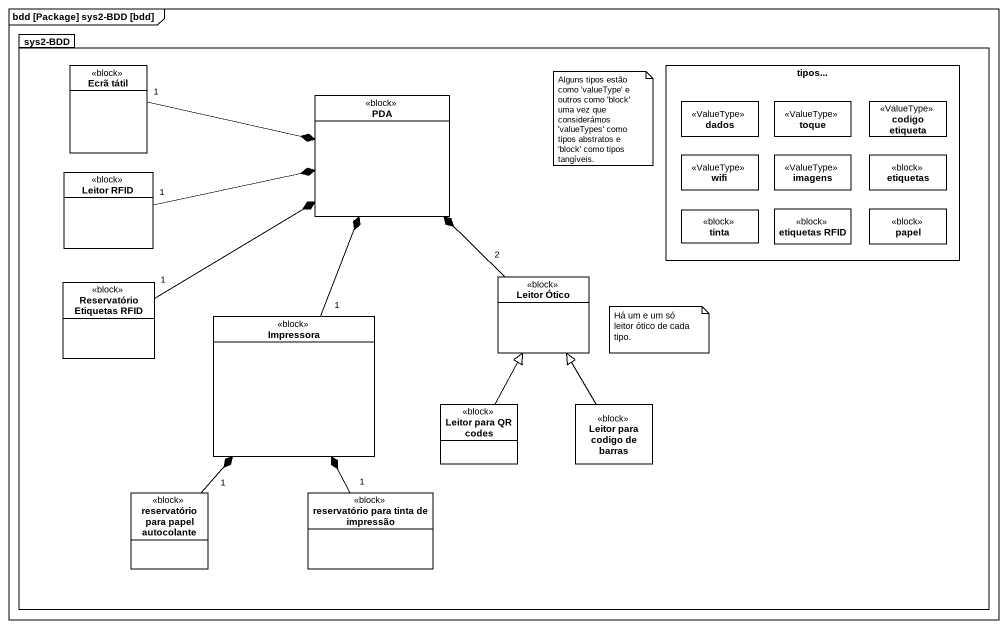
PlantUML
@startuml
mainframe bdd [Package] sys2-BDD [bdd]
hide circle
hide empty members
package "sys2-BDD" as sys2_BDD {
  class "Ecrã tátil" as Ecrã_tátil <<block>>
  rectangle "tipos..." as tipos {
    class dados <<ValueType>>
    class toque <<ValueType>>
    class "codigo etiqueta" as codigo_etiqueta <<ValueType>>
    class wifi <<ValueType>>
    class imagens <<ValueType>>
    class etiquetas <<block>>
    class tinta <<block>>
    class "etiquetas RFID" as etiquetas_RFID <<block>>
    class papel <<block>>
  }
  class PDA <<block>>
  class "Leitor RFID" as Leitor_RFID <<block>>
  class "Leitor Ótico" as Leitor_Ótico <<block>>
  class "Reservatório Etiquetas RFID" as Reservatório_Etiquetas_RFID <<block>>
  class Impressora <<block>>
  class "Leitor para QR codes" as Leitor_para_QR_codes <<block>>
  class "Leitor para codigo de barras" as Leitor_para_codigo_de_barras <<block>>
  class "reservatório para papel autocolante" as reservatório_para_papel <<block>>
  class "reservatório para tinta de impressão" as reservatório_para_tinta_de <<block>>
}
Ecrã_tátil "1" -right-* PDA
Leitor_RFID "1" -right-* PDA
Leitor_Ótico "2" -up-* PDA
Reservatório_Etiquetas_RFID "1" -up-* PDA
Impressora "1" -up-* PDA
Leitor_para_QR_codes -up-|> Leitor_Ótico
Leitor_para_codigo_de_barras -up-|> Leitor_Ótico
reservatório_para_papel "1" -up-* Impressora
reservatório_para_tinta_de "1" -up-* Impressora
note as N1
  Alguns tipos estão como 'valueType' e outros como 'block' uma vez que considerámos 'valueTypes' como tipos abstratos e 'block' como tipos tangíveis.
end note
note as N2
  Há um e um só leitor ótico de cada tipo.
end note
@enduml
